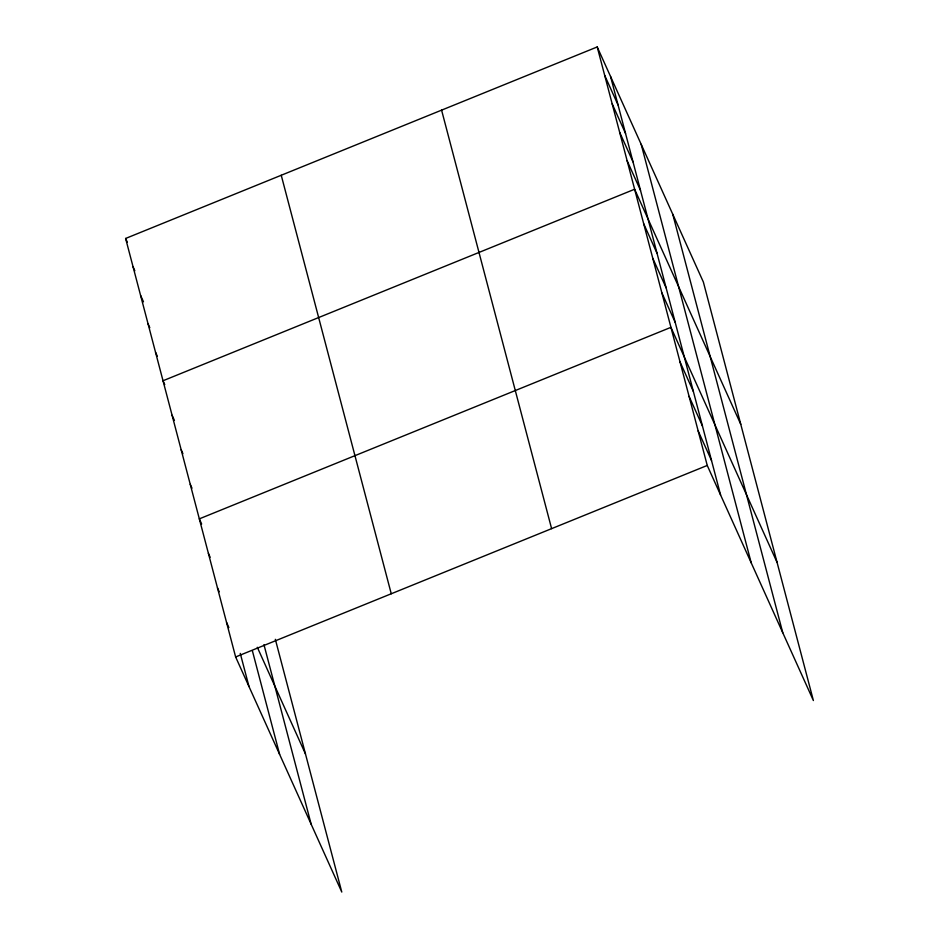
<?xml version="1.0" encoding="UTF-8"?>
<svg xmlns="http://www.w3.org/2000/svg" width="939" height="939" viewBox="0 0 939 939"><rect width="100%" height="100%" fill="white"/><g stroke="black" fill="none" stroke-linecap="round" stroke-linejoin="round"><path stroke-width="1.41" d="M275.338 639.318L341.784 892.05L235.63 656.96L125.615 238.459L597.216 46.95L703.37 282.04L813.385 700.541L707.243 465.451L597.216 46.95M235.63 656.96L707.243 465.451M604.704 75.413L618.05 104.98M612.181 103.865L625.538 133.432M619.67 132.329L633.015 161.895M627.146 160.78L640.492 190.359M740.777 424.322L634.623 189.244L163.022 380.753L164.759 384.614M643.708 223.764L657.054 253.342M652.781 258.295L666.127 287.862M661.854 292.815L675.211 322.394M777.081 562.438L670.927 327.347L199.326 518.856L201.65 523.997M680.012 361.867L693.358 391.446M689.085 396.399L702.442 425.966M698.158 430.931L711.516 460.497M125.615 238.459L127.364 242.321M133.103 266.922L134.84 270.772M140.58 295.374L143.479 301.806M148.057 323.838L149.806 327.699M155.545 352.289L157.282 356.151M172.095 415.284L174.419 420.426M181.18 449.804L182.917 453.666M190.253 484.336L191.99 488.186M257.321 647.3L305.468 753.947M208.399 553.388L210.148 557.238M217.484 587.908L219.221 591.77M226.557 622.44L228.881 627.581M672.747 214.221L782.762 632.722M641.196 144.336L751.212 562.837M610.573 76.517L720.589 495.017M441.588 110.145L551.604 528.645M281.242 175.264L391.258 593.765M263.965 644.694L311.161 824.231M252.38 650.774L279.611 754.357M240.267 653.391L248.988 686.538"/></g></svg>
